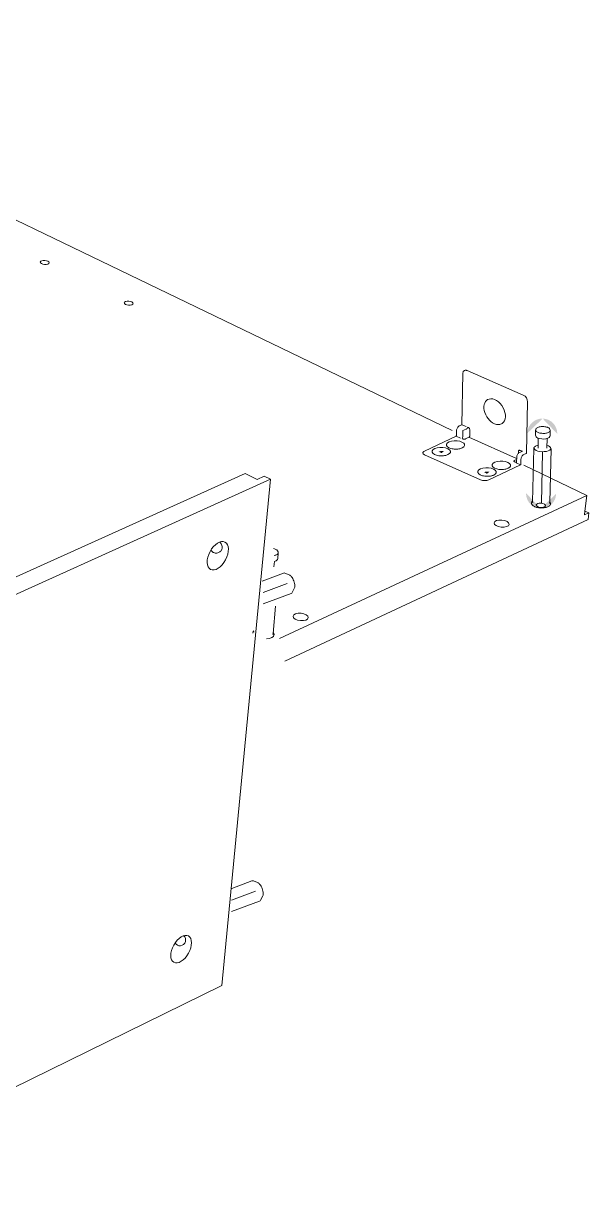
# Model space of a CAD drawing. Header units: metres. Extents: x -0.7 to 7.4, y 0 to 11.2.
# Drawn here: x 0.6616 to 0.6861, y 0.7287 to 0.7791 of the extents above; entities that cross this region are included whole.
import ezdxf

# ---------------------------------------------------------------- set-up
doc = ezdxf.new("R2010")
doc.units = ezdxf.units.M
doc.header["$MEASUREMENT"] = 0
for name, color, linetype, lineweight in [('PDF6_Geometry_Num_Penna__1', 255, 'Continuous', 18), ('PDF6_Geometry_Num_Penna__7', 7, 'Continuous', 18), ('PDF6_Solid Fills_Num_Penna__1', 255, 'Continuous', 18)]:
    doc.layers.add(name, color=color, linetype=linetype, lineweight=lineweight)

msp = doc.modelspace()

# ---------------------------------------------------------------- hatches: boundary and pattern name
at = {"layer": 'PDF6_Geometry_Num_Penna__1', "linetype": 'Continuous', "lineweight": 18}
for points in [[(0.684079590543335, 0.7619266675467753, 0.4140673330920359), (0.683416368321111, 0.7612895508801087)], [(0.6847156488766684, 0.7612627397689975, 0.4139686126462964), (0.684079590543335, 0.7619266675467727)], [(0.6833630988766684, 0.7586892258801087, 0.4142958216960491), (0.6839995099877796, 0.7580260036578909)], [(0.6839995099877795, 0.7580260036578864, 0.414202789064907), (0.6846623794322237, 0.7586624147689975)]]:
    msp.add_hatch(color=255, dxfattribs=at).paths.add_polyline_path(points)
at = {"layer": 'PDF6_Solid Fills_Num_Penna__1', "linetype": 'Continuous', "lineweight": 18}
for points in [[(0.679559660543335, 0.7605086067134419), (0.6796944216544462, 0.7604274678245531), (0.6798129549877794, 0.7605237761578864)], [(0.6815318647100017, 0.7596142797689975), (0.6816669785988907, 0.7595331408801086), (0.6817851591544462, 0.759629449213442)]]:
    msp.add_hatch(color=255, dxfattribs=at).paths.add_polyline_path(points)

# ---------------------------------------------------------------- linework, layer by layer
at = {"layer": 'PDF6_Geometry_Num_Penna__7', "color": 7, "linetype": 'Continuous', "lineweight": 18, "flags": 128}
for points in [[(0.628122755543335, 0.7729728806023308), (0.6435472583211128, 0.7790621778245531), (0.6801553610988905, 0.7614042389356641)], [(0.6803494947100016, 0.7614106947689975), (0.6803449085988905, 0.7611983225467752)], [(0.680468521932224, 0.7616055339356642), (0.6804445330433351, 0.7615907172689975), (0.6804237191544461, 0.7615741367134419), (0.680403258043335, 0.7615501478245531), (0.6803845608211128, 0.7615240422689975), (0.6803690385988906, 0.7614961728245531), (0.6803584552655573, 0.7614683033801086), (0.6803503413766684, 0.7614383172689976), (0.6803496358211129, 0.7614108006023309)], [(0.6807695824877794, 0.7615778056023308), (0.6805850797100017, 0.7616589444912197)], [(0.6807678891544461, 0.7614725719912196), (0.6806225447100017, 0.7614048386578863), (0.6806183113766684, 0.7611578942134419), (0.6806169002655572, 0.7611356692134419), (0.680610903043335, 0.7611102692134419), (0.6806024363766683, 0.7610845164356641), (0.680591853043335, 0.7610594692134419), (0.6806214863766683, 0.7610460636578864)], [(0.6807678538766683, 0.7614727131023309), (0.6807865510988906, 0.7614854131023309), (0.6808056010988905, 0.7614998769912198), (0.6808214760988905, 0.7615189269912197), (0.6808348816544461, 0.7615393881023309)], [(0.6808351638766684, 0.7615395644912197), (0.6808326944322239, 0.7615515589356642)], [(0.6809233230433351, 0.7614387406023309), (0.6809222647100017, 0.7614595544912197), (0.6809159147100017, 0.7614771933801087), (0.6809056841544462, 0.7614973017134419), (0.680894748043335, 0.7615128239356641), (0.6808792258211128, 0.7615283461578864), (0.6808622924877795, 0.7615368128245531), (0.6808397147100018, 0.7615466906023308)], [(0.6809233583211128, 0.761438705324553), (0.6809201833211128, 0.7611628331023308), (0.6809163027655573, 0.7611490747689975), (0.6809099527655573, 0.7611349636578865), (0.6809004277655573, 0.7611233219912198), (0.6808884333211128, 0.7611159136578863)], [(0.6819900524877796, 0.7617016306023308), (0.682036971932224, 0.7616825806023308), (0.682084596932224, 0.761671291713442), (0.6821308108211128, 0.7616642361578864), (0.6821752608211129, 0.7616638833801086), (0.6822186524877795, 0.761668116713442), (0.682257458043335, 0.7616769361578863), (0.6822959108211128, 0.7616942222689975), (0.6823311885988906, 0.761713977824553)], [(0.6844072505433351, 0.7614083664356642), (0.6844005477655573, 0.7613840247689975), (0.6843889060988906, 0.7613663858801086), (0.6843716199877795, 0.761349805324553), (0.6843483366544463, 0.7613342831023309), (0.6843208199877795, 0.7613205247689975), (0.6842876588766684, 0.7613085303245531), (0.6842513227655573, 0.7612990053245531), (0.6842118116544462, 0.7612915969912197), (0.6841705366544462, 0.7612863053245531), (0.684126439432224, 0.7612841886578864), (0.6840830477655573, 0.7612841886578864), (0.6840389505433351, 0.7612870108801086), (0.6839966172100017, 0.7612923025467753), (0.6839556949877795, 0.7613000636578864), (0.6839175949877795, 0.7613099414356642), (0.6838833755433351, 0.7613222886578863), (0.6838523310988907, 0.7613360469912198), (0.683826225543335, 0.7613515692134419), (0.6838050588766684, 0.7613685025467752), (0.6837895366544462, 0.7613861414356642), (0.6837807172100018, 0.7614044858801087), (0.683777189432224, 0.7614231831023308)], [(0.6803299860988906, 0.7611614572689974), (0.6789580333211128, 0.7605201072689974)], [(0.6805150533211128, 0.7610806711578864), (0.6803301977655573, 0.7611614572689975), (0.6803365477655573, 0.7611730989356642), (0.6803436033211128, 0.761187562824553), (0.680345014432224, 0.7611984989356642)], [(0.6806213452655573, 0.7610460636578864), (0.6806389841544461, 0.761040419213442), (0.6806615619322239, 0.7610344219912197), (0.6806834341544461, 0.7610337164356641), (0.6807049535988906, 0.7610365386578865), (0.6807247091544462, 0.7610397136578864), (0.6807430535988905, 0.7610453581023309), (0.680888398043335, 0.7611159136578863)], [(0.6829527830433351, 0.7601999261578863), (0.6808883274877795, 0.7611160900467753)], [(0.6838909602655573, 0.7610763672689975), (0.6838800241544462, 0.7606477422689975)], [(0.6842645519322239, 0.7606371589356642), (0.684275488043335, 0.7610664894912198)], [(0.6789664647100018, 0.7603539136578863), (0.6789389480433351, 0.760368730324553), (0.6789163702655573, 0.7603835469912197), (0.6789004952655573, 0.7604011858801085), (0.6788902647100018, 0.760421294213442), (0.6788888535988906, 0.7604389331023308)], [(0.6788889594322239, 0.7604390036578864), (0.678890370543335, 0.7604577008801087), (0.6788995427655572, 0.7604742814356642), (0.6789157705433351, 0.7604908619912197), (0.6789351733211128, 0.7605053258801086), (0.6789581038766683, 0.7605201425467752)], [(0.6804973085988906, 0.7606212486578864), (0.6804514474877795, 0.760612429213442), (0.6804024113766683, 0.760606079213442), (0.6803512585988906, 0.7606014931023308), (0.6803004585988905, 0.7606014931023308), (0.6802514224877795, 0.7606032569912197), (0.6802002697100017, 0.7606078431023309), (0.6801533502655572, 0.7606173681023308), (0.6801067835988905, 0.7606261875467752)], [(0.6805922058211128, 0.7606551858801087), (0.6805639835988906, 0.7606428386578864), (0.6805332919322239, 0.7606319025467753), (0.6804973085988906, 0.760621319213442)], [(0.6830737505433351, 0.7604491989356641), (0.6830522310988906, 0.7604372044912198), (0.6830296533211128, 0.7604181544912197), (0.6830084866544461, 0.7603962822689975), (0.6829901422100016, 0.7603708822689975), (0.6829746199877794, 0.7603426600467753), (0.6829640366544462, 0.7603126739356642), (0.6829580394322239, 0.7602844517134418), (0.6829545116544462, 0.7602569350467752), (0.6829502783211129, 0.7600540878245531)], [(0.6831233510988906, 0.7605357000467753), (0.6830983038766684, 0.7605462833801085), (0.6830831344322239, 0.7605526333801086), (0.6830662010988906, 0.760551927824553), (0.6830545594322239, 0.7605466361578864), (0.6830453872100017, 0.7605371111578864), (0.6830386844322239, 0.760523352824553), (0.6830340983211127, 0.7605046556023308), (0.6830340983211127, 0.7604228111578863)], [(0.6831219399877795, 0.7604722706023308), (0.6830739622100017, 0.7604493400467753)], [(0.6831713288766684, 0.7604972472689975), (0.6831219399877795, 0.7604722000467753)], [(0.6831307241544461, 0.7605341125467753), (0.6831455408211128, 0.7605256458801086), (0.6831589463766684, 0.7605122403245531), (0.6831712935988906, 0.7604974236578864)], [(0.6831922133211128, 0.7605280800467753), (0.6831883327655572, 0.760509382824553), (0.6831735160988905, 0.7604973883801086)], [(0.6836979908211128, 0.7606290450467753), (0.6836373130433351, 0.7583112950467752)], [(0.6838828463766684, 0.7607750950467753), (0.683840513043335, 0.7607634533801085), (0.6838062935988906, 0.7607504006023308), (0.6837759547100017, 0.7607355839356642), (0.6837494963766684, 0.7607186506023308), (0.6837283297100017, 0.7606999533801087), (0.6837124547100017, 0.760678786713442), (0.6837029297100017, 0.7606590311578865), (0.6836979908211128, 0.7606371589356642)], [(0.684075145543335, 0.7604688133801086), (0.6840359872100018, 0.7582530161578863)], [(0.6798775133211128, 0.7603310183801085), (0.6798320049877794, 0.7603225517134419), (0.6797833216544461, 0.7603154961578864), (0.6797325216544461, 0.7603109100467753), (0.6796838383211128, 0.7603109100467753), (0.679632685543335, 0.7603105572689974), (0.6795804744322239, 0.760317612824553), (0.6795339077655572, 0.7603250211578864), (0.6794869883211129, 0.7603363100467753)], [(0.679973998043335, 0.7603625214356642), (0.6799447174877795, 0.7603522908801087), (0.6799140258211128, 0.7603395908801086), (0.6798776897100017, 0.760331124213442)], [(0.6828561572100017, 0.7600540172689976), (0.6828427516544462, 0.7600628367134419), (0.6828325210988906, 0.7600713033801086), (0.6828293460988906, 0.7600825922689974), (0.6828406349877795, 0.7601012894912198), (0.6828533349877794, 0.7601111672689975)], [(0.6829527830433351, 0.7601567108801085), (0.6828532997100016, 0.7601112025467752)], [(0.6829502430433351, 0.7600539819912198), (0.6829096735988905, 0.7600342264356642), (0.6828976791544462, 0.7600377542134419), (0.6828878013766684, 0.7600416347689974), (0.6828560513766684, 0.7600539819912198)], [(0.6829506663766683, 0.7600424814356642), (0.6829467858211128, 0.7600287231023308)], [(0.6829502077655573, 0.7600540172689976), (0.682950560543335, 0.7600423756023308)], [(0.6832667552655572, 0.7599029578245531), (0.6859901997100016, 0.7585899189356642)], [(0.5902304005433351, 0.7230239569912198), (0.6711879616544462, 0.7595484514356642), (0.6717125422100018, 0.7592888069912198)], [(0.6720137438766683, 0.7594260022689975), (0.6717124716544461, 0.759288771713442)], [(0.6722810788766684, 0.7592937106023308), (0.6720136733211128, 0.7594260022689975)], [(0.6815683772100017, 0.7594303061578864), (0.6815182827655573, 0.7594398311578864), (0.6814748910988906, 0.759450061713442)], [(0.6818616766544462, 0.7594438881023308), (0.6818165210988906, 0.7594350686578865), (0.6817678377655573, 0.7594283658801086), (0.6817191544322239, 0.7594234269912197), (0.6816683544322238, 0.7594234269912197), (0.6816172016544462, 0.7594258964356642), (0.681568165543335, 0.7594304825467753)], [(0.6818718366544462, 0.7594490739356642), (0.6818616060988906, 0.7594437822689974)], [(0.6819629591544462, 0.7594783544912197), (0.6819315619322239, 0.7594656544912197), (0.6818984008211129, 0.7594547183801086), (0.681861711932224, 0.7594437822689976)], [(0.6824811544322239, 0.7597365525467753), (0.6824352933211129, 0.759727380324553), (0.6823873155433351, 0.7597203247689974), (0.6823375738766684, 0.7597182081023308), (0.6822871266544462, 0.7597185608801086), (0.6822356210988906, 0.7597185608801086), (0.6821869377655573, 0.7597252636578864), (0.6821371960988907, 0.7597326719912197), (0.6820927460988906, 0.7597439608801085)], [(0.6825815902655573, 0.7597703133801086), (0.6825512513766683, 0.7597576133801086), (0.6825173847100017, 0.7597466772689975), (0.6824810485988906, 0.7597364467134419)], [(0.6722810788766684, 0.7592937106023308), (0.591252609432224, 0.7226266939356641)], [(0.6701826860988906, 0.7373555189356642), (0.6722810083211128, 0.7592937106023308)], [(0.6726701574877795, 0.7523876622689974), (0.685989988043335, 0.7585902011578863)], [(0.6859901644322239, 0.7585900247689975), (0.6859114949877795, 0.7579158664356641)], [(0.6859116008211128, 0.7579158311578864), (0.6858943147100017, 0.7577493200467753)], [(0.6859116008211128, 0.7579158311578864), (0.6860784647100017, 0.7578350450467753)], [(0.6729097641544461, 0.7514101150467752), (0.6860465030433349, 0.7575555039356642)], [(0.6858943852655572, 0.7577492494912197), (0.6860781824877795, 0.7578349744912197)], [(0.6860783588766683, 0.7578350450467753), (0.6860466088766684, 0.7575556450467753)], [(0.6700872597100017, 0.7565775686578864), (0.6701168930433351, 0.7565429964356643), (0.6701437041544461, 0.7565038381023309), (0.6701634597100017, 0.756462210324553), (0.6701807458211129, 0.7564181131023308), (0.6701874485988906, 0.7563789547689975), (0.6701906235988906, 0.7563373269912197), (0.6701849791544461, 0.7563006381023308), (0.6701751013766685, 0.7562635964356642), (0.6701609902655573, 0.756229024213442), (0.6701412347100018, 0.7562000964356642), (0.6701193624877795, 0.7561732853245531), (0.6700918458211128, 0.7561482381023308), (0.6700629180433351, 0.7561284825467752), (0.6700336374877794, 0.7561143714356642), (0.6699990652655573, 0.7561016714356642), (0.669964493043335, 0.7560946158801086), (0.669928156932224, 0.756089324213442), (0.6698907624877795, 0.7560921464356641), (0.6698544263766685, 0.7560995547689975), (0.6698226763766684, 0.7561143714356642), (0.6698053902655573, 0.7561235436578864), (0.6697881041544461, 0.7561362436578863), (0.6697732874877795, 0.7561482381023308), (0.6697584708211127, 0.7561634075467754), (0.6697440069322239, 0.7561803408801087), (0.6697316597100017, 0.7561976269912197), (0.6697097874877794, 0.7562367853245531)], [(0.6726207333211128, 0.7561038586578863), (0.6726122666544462, 0.7560766947689975), (0.6725974499877795, 0.7560576447689975), (0.6725766360988905, 0.7560400058801086), (0.6725501777655573, 0.7560244836578864), (0.6725180749877795, 0.756010725324553), (0.672480680543335, 0.7559994364356643), (0.6724390527655573, 0.7559909697689975)], [(0.6719641433211129, 0.754393062824553), (0.6730073072100017, 0.7547832350467752)], [(0.6724001060988906, 0.7526165797689975), (0.672496414432224, 0.7537881547689975)], [(0.6705936722100017, 0.7410550289356642), (0.6716368360988906, 0.7414452011578864)], [(0.6706016097100017, 0.7405544372689975), (0.671810931932224, 0.741007756713442)], [(0.5904781563766683, 0.6994157506023309), (0.591470873043335, 0.6986858533801086), (0.6701826508211128, 0.7373555894912197)]]:
    msp.add_lwpolyline(points, dxfattribs=at)
for points in [[(0.6831226102655573, 0.7599227486578864), (0.6831296658211128, 0.7599340375467754), (0.6831360158211128, 0.7599481486578864), (0.6831376738766683, 0.7599599314356641), (0.6831422599877794, 0.7601719508801086), (0.6831457877655572, 0.7602019369912197), (0.6831514322100017, 0.7602291008801086), (0.6831641322100017, 0.7602594397689975), (0.6831775377655572, 0.7602876619912197), (0.6831951766544462, 0.7603137675467753), (0.6832166960988906, 0.7603352869912198), (0.6832399794322239, 0.7603546897689974), (0.6832607933211128, 0.7603665783801087), (0.6833609822100017, 0.7604145561578864), (0.6833754460988907, 0.7604265506023309), (0.6833793266544462, 0.7604360756023308), (0.6834245880433468, 0.76265081449122, 0.2779662363957295), (0.6832411435988905, 0.7629436200467753), (0.6808109633211128, 0.7640071744912197), (0.6807862688766684, 0.7640152883801086), (0.6807619272100017, 0.7640209328245531), (0.6807368799877795, 0.7640219911578865), (0.680715360543335, 0.7640184633801086), (0.6806937352655572, 0.7640110197689975), (0.6806729213766685, 0.7639986725467752), (0.680655988043335, 0.7639820919912197), (0.6806404658211128, 0.7639609253245531), (0.6806312935988905, 0.763937289213442), (0.6806231797100017, 0.7639094197689975), (0.6806224741544462, 0.763880139213442), (0.6805851502655572, 0.7616589444912197), (0.6804683808211127, 0.7616056750467753)], [(0.6844021352655573, 0.7611959589356642), (0.6844074269322239, 0.7614076256023309, 0.3145874494769613), (0.684300888043335, 0.761539211713442), (0.6842846602655572, 0.7615466200467752), (0.6842490297100017, 0.7615586144912196), (0.6842116352655573, 0.7615677867134419), (0.6841728297100017, 0.7615751950467753), (0.6841319074877795, 0.7615794283801086), (0.684091338043335, 0.7615818978245531), (0.6840507685988906, 0.7615808394912197), (0.6840109047100017, 0.7615780172689975), (0.6839717463766684, 0.7615723728245531), (0.6839350574877795, 0.7615646117134419), (0.6839001324877795, 0.7615540283801087), (0.683867676932224, 0.7615402700467753), (0.6838391019322239, 0.7615240422689975), (0.6838165241544462, 0.7615064033801086), (0.6837992380433351, 0.7614873533801086), (0.6837868908211129, 0.7614668922689976), (0.6837791297100018, 0.7614457256023308), (0.6837773658211128, 0.7614252644912197), (0.6837713685988905, 0.761212186713442)], [(0.6843852019322239, 0.7582918922689975), (0.6844462324877795, 0.7606131700467753, 0.3169883619372324), (0.6842677269322229, 0.7607652172689867)], [(0.6829097088766684, 0.7600341558801086), (0.6829273477655573, 0.7600299225467754), (0.682946750543335, 0.760028864213442), (0.6829432227655573, 0.7600168697689975), (0.6829357438766683, 0.7600054397689975), (0.683122645543335, 0.7599227839356641), (0.6817514335988906, 0.7592747664356642, -0.1890510126603855), (0.6813852149877795, 0.7592719794912197), (0.678966570543335, 0.7603539489356641)], [(0.6836387241544463, 0.7583490422689975, 0.2318014171460968), (0.683599213043335, 0.7582707256023309), (0.6835986838766684, 0.7582513581023308)], [(0.6837223324877795, 0.7581116228245531), (0.6837406769322238, 0.7581038617134419), (0.6837784241544461, 0.7580901033801086), (0.6838189935988906, 0.7580788144912197), (0.683862738043335, 0.7580696422689975), (0.6839082463766685, 0.758062586713442), (0.6839537547100017, 0.7580569422689976), (0.6840017324877795, 0.7580544728245531), (0.6840490047100017, 0.7580544728245531), (0.684096276932224, 0.7580565894912197), (0.6841414324877795, 0.758060822824553), (0.6841851769322239, 0.7580675256023309), (0.684226451932224, 0.7580774033801085), (0.6842656102655572, 0.7580883394912197), (0.6843012408211129, 0.7581013922689975), (0.6843333435988905, 0.7581169144912198), (0.6843608602655572, 0.7581342006023308), (0.6843837908211128, 0.7581536033801085), (0.6844028408211128, 0.7581744172689975), (0.6844144824877795, 0.7581973478245531), (0.6844204797100018, 0.7582202783801086), (0.6844222435988906, 0.7582492061578864, 0.2186841335437265), (0.6843869658211145, 0.7583296394912216)], [(0.6724325616544462, 0.7554984214356641), (0.6724554922100018, 0.755730549213442), (0.6724918283211129, 0.7557428964356642), (0.6725253422100017, 0.7557601825467752), (0.6725518005433351, 0.7557778214356642), (0.6725722616544462, 0.755798635324553), (0.6725870783211129, 0.7558201547689976), (0.6725976616544461, 0.7558437908801087), (0.6726011894322239, 0.7558660158801086), (0.6726205922100016, 0.7561030825467753, 0.3144889691640573), (0.6725101727655572, 0.7562568936578864), (0.6724918283211129, 0.7562657131023309), (0.6724530227655573, 0.7562819408801086), (0.6724121005433351, 0.7562946408801087)], [(0.6719290066544461, 0.7548820833801086), (0.6728511677655573, 0.7552274528245531, -0.2033788370971311), (0.6729134330433351, 0.7552267472689974), (0.6730894691544461, 0.7551572500467753, -0.1119156759134776), (0.6731859538766682, 0.7550838017134419, -0.07996417866423534), (0.6732961616544462, 0.7548911497689975, -0.07672135004651878), (0.673339200543335, 0.7546734858801086, -0.1171111808265166), (0.6733151058211128, 0.7545549525467753), (0.6732279697100017, 0.7543863247689975, -0.1951567517121499), (0.6731813324877794, 0.754345614213442), (0.6719720102655573, 0.7538922947689976)], [(0.6715675505433351, 0.7527273519912197, 0.2325823689692581), (0.671518514432224, 0.7526423325467753), (0.6715168916544462, 0.7526201781023308)], [(0.6724364422100017, 0.7525449658801087), (0.6724382060988906, 0.7525664853245531, 0.2133005680444403), (0.6724039866544675, 0.7526585603245742)], [(0.670603161932224, 0.7415607711578863), (0.6714808730433351, 0.7418895600467753, -0.1953584563301167), (0.6715429266544461, 0.7418885722689975), (0.6717189627655573, 0.7418190750467754, -0.1134721652779798), (0.6718154827655572, 0.7417455914356642, -0.08007303782972855), (0.6719257610988906, 0.7415532922689976, -0.07683324479468376), (0.6719687999877796, 0.7413352756023308, -0.1166915948774578), (0.6719445994322238, 0.7412167422689975), (0.6718574633211128, 0.7410484672689974)]]:
    msp.add_lwpolyline(points, format="xyb", dxfattribs=at)
at = {"layer": 'PDF6_Geometry_Num_Penna__7', "color": 7, "linetype": 'Continuous', "lineweight": 18}
msp.add_arc((0.6683583833771838, 0.7393214776869103), 0.0002474364175110155, 211.732025438318, 49.72174269265648, dxfattribs=at)
for centre, major_axis, ratio in [((0.6625004542461542, 0.7686946907545986), (-0.0001928525833463368, 1.440814811959349e-05), 0.4544557015301099), ((0.6661402660053751, 0.7669288312979068), (-0.0001951336232889345, 1.470062025621392e-05), 0.4531641709825575), ((0.684006089774691, 0.7581657956233966), (-0.0002019015490435372, 2.018183812857459e-05), 0.4681228283778693), ((0.6822997698852714, 0.7573716123659184), (-0.000325620955346495, 3.092823923511736e-05), 0.4717426778588712), ((0.6700004994220754, 0.7559814349289554), (0.0003130263649175901, 0.0005929695727223683), 0.5646486641618242), ((0.6735948875852283, 0.7533264972603926), (-0.0003296787832278714, 2.98245249108487e-05), 0.4818772825655399), ((0.6684114490751162, 0.7389285359520967), (0.000315902202097096, 0.0005719162177545424), 0.5578463601546421)]:
    msp.add_ellipse(centre, major_axis=major_axis, ratio=ratio, dxfattribs=at)
for centre, major_axis, ratio, start_param, end_param in [((0.6819967456390217, 0.7622224600899165), (-0.0003087168278776974, 0.0005200697526051014), 0.6621039016575155, 6.090742182226496, 8.67917252972998), ((0.6820055357391442, 0.762224097289975), (-0.0003086218984249545, 0.0005209998508491909), 0.6585589013845664, 3.192201574083198, 6.112657258092426), ((0.6803032533250829, 0.7607831438776559), (-0.000399794906977835, 3.911432947756368e-06), 0.4548509019175792, 2.382901104561888, 7.344770180041387), ((0.684087535230825, 0.7611917020448443), (-0.0003143971683663427, 6.950978484909713e-06), 0.4829948916700407, 0.8485826163480095, 3.208380216542014), ((0.6796854827355393, 0.7604922440300899), (-0.0004006052238832992, 5.451132746192585e-06), 0.4541344974843022, 2.379762673866887, 7.342303371347231), ((0.6840722594399161, 0.7606449530480693), (-0.0003675107761818009, 9.763548527774693e-06), 0.421127350236381, 6.215985865438828, 9.428543572127493), ((0.6822916584818066, 0.7599011228647), (-0.0004029531860819669, 5.881913117566914e-06), 0.4552003373836024, 2.379890624379198, 7.344914957378883), ((0.6816718105677337, 0.7596080005936587), (-0.0004017029521832249, 4.324439857095199e-06), 0.4582962885025466, 2.385830150406103, 7.345235302345566), ((0.6717878264192249, 0.7526620401957951), (-0.0006463779655540013, 0.0001291730929224856), 0.4045688839772464, 2.175464076223109, 3.203082557926392)]:
    msp.add_ellipse(centre, major_axis=major_axis, ratio=ratio, start_param=start_param, end_param=end_param, dxfattribs=at)
for points in [[(0.6837720741544462, 0.761212186713442), (0.6837763074877795, 0.7611515089356642), (0.6838119380433352, 0.7611070589356641), (0.683877201932224, 0.7610823644912195)], [(0.6835995658211128, 0.7582485006023308), (0.6836105019322238, 0.7581825311578864), (0.6836496602655572, 0.758143725602331), (0.6837223324877795, 0.7581116228245535)], [(0.6836373130433351, 0.7583112950467752), (0.6836422519322237, 0.7583112950467752), (0.6836340840872301, 0.758297183935664), (0.6836387241544459, 0.758297183935664)], [(0.6836394297100017, 0.7582933033801086), (0.6836494077723583, 0.7582933033801086), (0.6836489547100018, 0.7582760172689976), (0.6836595380433348, 0.7582756644912195)], [(0.6843619185988906, 0.758257672824553), (0.6843721491544462, 0.7582573200467753), (0.6843728122216021, 0.7582739006023314), (0.6843830852655574, 0.7582739006023314)], [(0.6843841435988907, 0.7582777811578865), (0.6843887836661061, 0.7582777811578865), (0.6843806022727492, 0.7582918922689972), (0.6843852019322237, 0.7582918922689972)], [(0.6730923972100017, 0.7551559800467752), (0.6730936691683683, 0.7551559800467752), (0.6730881066287154, 0.7551570383801091), (0.6730892222100014, 0.7551570383801091)], [(0.6733151410988906, 0.7545549525467753), (0.6733159299339827, 0.7545549525467753), (0.6733152007353055, 0.7545581275467753), (0.6733172577655573, 0.7545581275467753)], [(0.6715636699877795, 0.7526853714356642), (0.6715689734006685, 0.7526853714356642), (0.6715590399503683, 0.7526691436578863), (0.6715647283211128, 0.7526691436578863)], [(0.6723715310988906, 0.7525795381023309), (0.6723828199877795, 0.7525791853245531), (0.6723926977655573, 0.7525855353245533), (0.6723965783211128, 0.7525968242134422)], [(0.6723972838766684, 0.7526007047689975), (0.6724024203986458, 0.7526007047689975), (0.6723948144322238, 0.7526165797689977), (0.6724001060988904, 0.7526165797689977)], [(0.6717219613766683, 0.7418182636578864), (0.6717230197100014, 0.7418182636578864), (0.6717176707953829, 0.741818969213442), (0.6717187863766685, 0.741818969213442)], [(0.6718110024877795, 0.7410072981023309), (0.671832521932224, 0.7410150592134419), (0.671849808043335, 0.7410319925467753), (0.6718593330433349, 0.7410521008801084)], [(0.6719446699877795, 0.7412167775467753), (0.6719454588228716, 0.7412167775467753), (0.6719450227655572, 0.7412199525467754), (0.6719467866544462, 0.7412199525467754)]]:
    msp.add_open_spline(points, degree=3, dxfattribs=at)

doc.saveas('drawing.dxf')
